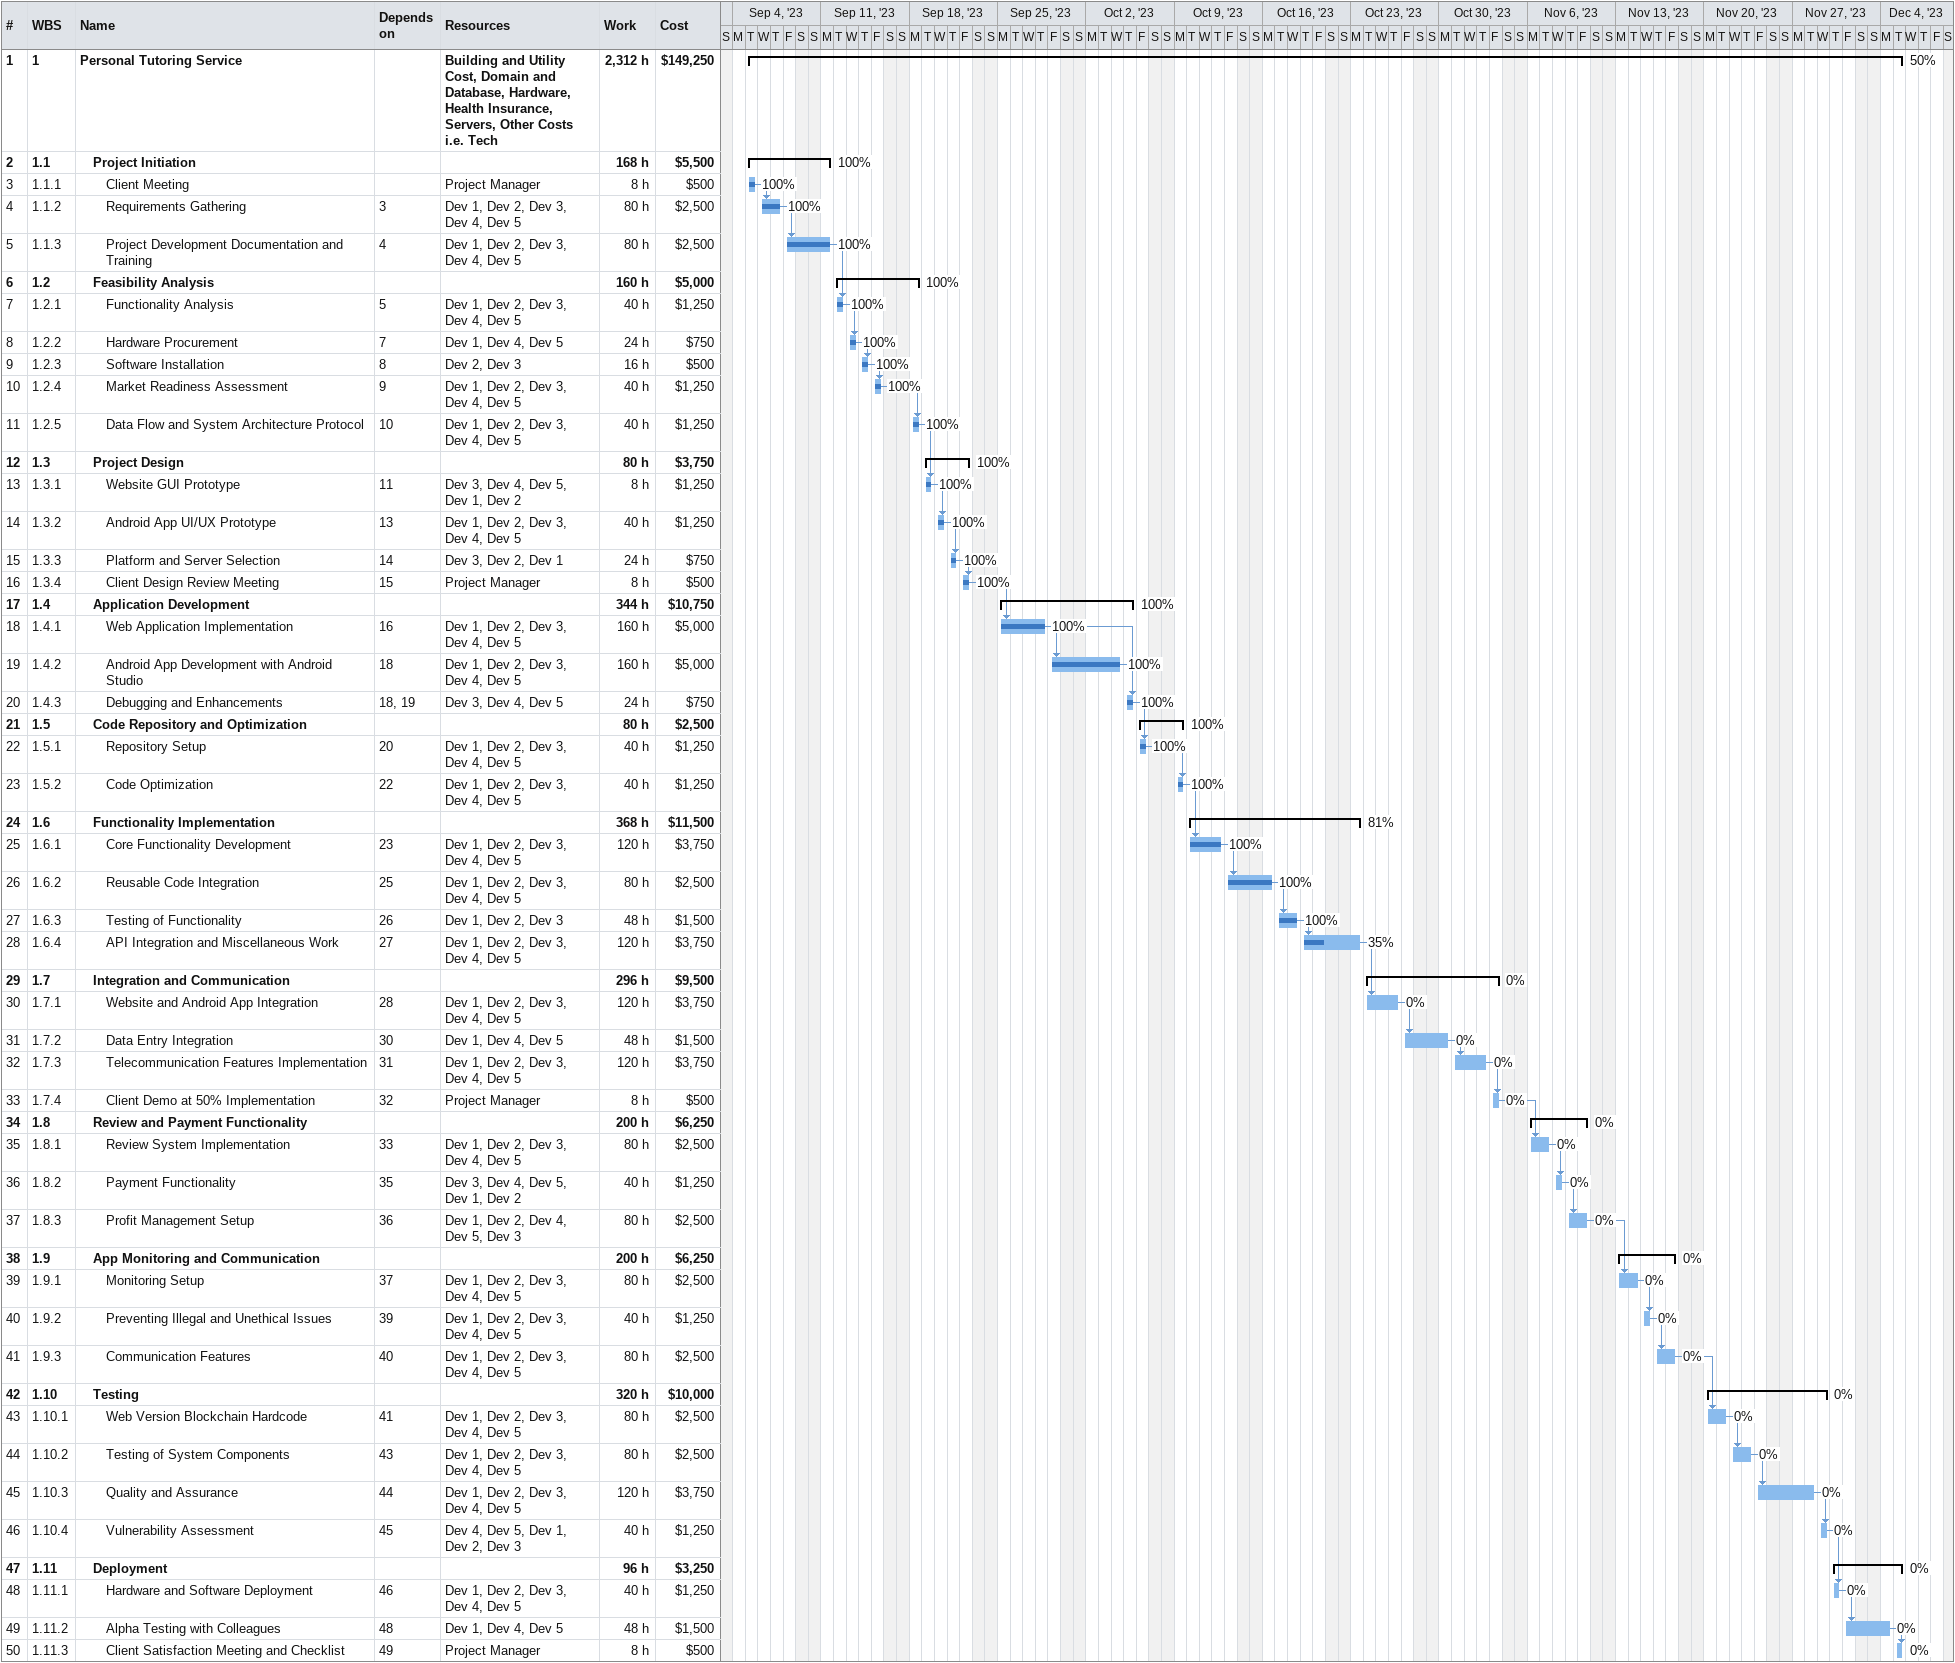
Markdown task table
| ID | WBS | Task | Start | Finish | Predecessors | Resources | % complete | Work (h) | Cost ($) |
|---|---|---|---|---|---|---|---|---|---|
| 1 | 1 | **Personal Tutoring Service** | 2023-09-05 | 2023-12-05 |  | Building and Utility Cost, Domain and Database, Hardware, Health Insurance, Servers, Other Costs i.e. Tech | 50 | 2312 | 149250 |
| 2 | 1.1 | **Project Initiation** | 2023-09-05 | 2023-09-11 |  |  | 100 | 168 | 5500 |
| 3 | 1.1.1 | Client Meeting | 2023-09-05 | 2023-09-05 |  | Project Manager | 100 | 8 | 500 |
| 4 | 1.1.2 | Requirements Gathering | 2023-09-06 | 2023-09-07 | 3 | Dev 1, Dev 2, Dev 3, Dev 4, Dev 5 | 100 | 80 | 2500 |
| 5 | 1.1.3 | Project Development Documentation and Training | 2023-09-08 | 2023-09-11 | 4 | Dev 1, Dev 2, Dev 3, Dev 4, Dev 5 | 100 | 80 | 2500 |
| 6 | 1.2 | **Feasibility Analysis** | 2023-09-12 | 2023-09-18 |  |  | 100 | 160 | 5000 |
| 7 | 1.2.1 | Functionality Analysis | 2023-09-12 | 2023-09-12 | 5 | Dev 1, Dev 2, Dev 3, Dev 4, Dev 5 | 100 | 40 | 1250 |
| 8 | 1.2.2 | Hardware Procurement | 2023-09-13 | 2023-09-13 | 7 | Dev 1, Dev 4, Dev 5 | 100 | 24 | 750 |
| 9 | 1.2.3 | Software Installation | 2023-09-14 | 2023-09-14 | 8 | Dev 2, Dev 3 | 100 | 16 | 500 |
| 10 | 1.2.4 | Market Readiness Assessment | 2023-09-15 | 2023-09-15 | 9 | Dev 1, Dev 2, Dev 3, Dev 4, Dev 5 | 100 | 40 | 1250 |
| 11 | 1.2.5 | Data Flow and System Architecture Protocol | 2023-09-18 | 2023-09-18 | 10 | Dev 1, Dev 2, Dev 3, Dev 4, Dev 5 | 100 | 40 | 1250 |
| 12 | 1.3 | **Project Design** | 2023-09-19 | 2023-09-22 |  |  | 100 | 80 | 3750 |
| 13 | 1.3.1 | Website GUI Prototype | 2023-09-19 | 2023-09-19 | 11 | Dev 3, Dev 4, Dev 5, Dev 1, Dev 2 | 100 | 8 | 1250 |
| 14 | 1.3.2 | Android App UI/UX Prototype | 2023-09-20 | 2023-09-20 | 13 | Dev 1, Dev 2, Dev 3, Dev 4, Dev 5 | 100 | 40 | 1250 |
| 15 | 1.3.3 | Platform and Server Selection | 2023-09-21 | 2023-09-21 | 14 | Dev 3, Dev 2, Dev 1 | 100 | 24 | 750 |
| 16 | 1.3.4 | Client Design Review Meeting | 2023-09-22 | 2023-09-22 | 15 | Project Manager | 100 | 8 | 500 |
| 17 | 1.4 | **Application Development** | 2023-09-25 | 2023-10-05 |  |  | 100 | 344 | 10750 |
| 18 | 1.4.1 | Web Application Implementation | 2023-09-25 | 2023-09-28 | 16 | Dev 1, Dev 2, Dev 3, Dev 4, Dev 5 | 100 | 160 | 5000 |
| 19 | 1.4.2 | Android App Development with Android Studio | 2023-09-29 | 2023-10-04 | 18 | Dev 1, Dev 2, Dev 3, Dev 4, Dev 5 | 100 | 160 | 5000 |
| 20 | 1.4.3 | Debugging and Enhancements | 2023-10-05 | 2023-10-05 | 18, 19 | Dev 3, Dev 4, Dev 5 | 100 | 24 | 750 |
| 21 | 1.5 | **Code Repository and Optimization** | 2023-10-06 | 2023-10-09 |  |  | 100 | 80 | 2500 |
| 22 | 1.5.1 | Repository Setup | 2023-10-06 | 2023-10-06 | 20 | Dev 1, Dev 2, Dev 3, Dev 4, Dev 5 | 100 | 40 | 1250 |
| 23 | 1.5.2 | Code Optimization | 2023-10-09 | 2023-10-09 | 22 | Dev 1, Dev 2, Dev 3, Dev 4, Dev 5 | 100 | 40 | 1250 |
| 24 | 1.6 | **Functionality Implementation** | 2023-10-10 | 2023-10-23 |  |  | 81 | 368 | 11500 |
| 25 | 1.6.1 | Core Functionality Development | 2023-10-10 | 2023-10-12 | 23 | Dev 1, Dev 2, Dev 3, Dev 4, Dev 5 | 100 | 120 | 3750 |
| 26 | 1.6.2 | Reusable Code Integration | 2023-10-13 | 2023-10-16 | 25 | Dev 1, Dev 2, Dev 3, Dev 4, Dev 5 | 100 | 80 | 2500 |
| 27 | 1.6.3 | Testing of Functionality | 2023-10-17 | 2023-10-18 | 26 | Dev 1, Dev 2, Dev 3 | 100 | 48 | 1500 |
| 28 | 1.6.4 | API Integration and Miscellaneous Work | 2023-10-19 | 2023-10-23 | 27 | Dev 1, Dev 2, Dev 3, Dev 4, Dev 5 | 35 | 120 | 3750 |
| 29 | 1.7 | **Integration and Communication** | 2023-10-24 | 2023-11-03 |  |  | 0 | 296 | 9500 |
| 30 | 1.7.1 | Website and Android App Integration | 2023-10-24 | 2023-10-26 | 28 | Dev 1, Dev 2, Dev 3, Dev 4, Dev 5 | 0 | 120 | 3750 |
| 31 | 1.7.2 | Data Entry Integration | 2023-10-27 | 2023-10-30 | 30 | Dev 1, Dev 4, Dev 5 | 0 | 48 | 1500 |
| 32 | 1.7.3 | Telecommunication Features Implementation | 2023-10-31 | 2023-11-02 | 31 | Dev 1, Dev 2, Dev 3, Dev 4, Dev 5 | 0 | 120 | 3750 |
| 33 | 1.7.4 | Client Demo at 50% Implementation | 2023-11-03 | 2023-11-03 | 32 | Project Manager | 0 | 8 | 500 |
| 34 | 1.8 | **Review and Payment Functionality** | 2023-11-06 | 2023-11-10 |  |  | 0 | 200 | 6250 |
| 35 | 1.8.1 | Review System Implementation | 2023-11-06 | 2023-11-07 | 33 | Dev 1, Dev 2, Dev 3, Dev 4, Dev 5 | 0 | 80 | 2500 |
| 36 | 1.8.2 | Payment Functionality | 2023-11-08 | 2023-11-08 | 35 | Dev 3, Dev 4, Dev 5, Dev 1, Dev 2 | 0 | 40 | 1250 |
| 37 | 1.8.3 | Profit Management Setup | 2023-11-09 | 2023-11-10 | 36 | Dev 1, Dev 2, Dev 4, Dev 5, Dev 3 | 0 | 80 | 2500 |
| 38 | 1.9 | **App Monitoring and Communication** | 2023-11-13 | 2023-11-17 |  |  | 0 | 200 | 6250 |
| 39 | 1.9.1 | Monitoring Setup | 2023-11-13 | 2023-11-14 | 37 | Dev 1, Dev 2, Dev 3, Dev 4, Dev 5 | 0 | 80 | 2500 |
| 40 | 1.9.2 | Preventing Illegal and Unethical Issues | 2023-11-15 | 2023-11-15 | 39 | Dev 1, Dev 2, Dev 3, Dev 4, Dev 5 | 0 | 40 | 1250 |
| 41 | 1.9.3 | Communication Features | 2023-11-16 | 2023-11-17 | 40 | Dev 1, Dev 2, Dev 3, Dev 4, Dev 5 | 0 | 80 | 2500 |
| 42 | 1.10 | **Testing** | 2023-11-20 | 2023-11-29 |  |  | 0 | 320 | 10000 |
| 43 | 1.10.1 | Web Version Blockchain Hardcode | 2023-11-20 | 2023-11-21 | 41 | Dev 1, Dev 2, Dev 3, Dev 4, Dev 5 | 0 | 80 | 2500 |
| 44 | 1.10.2 | Testing of System Components | 2023-11-22 | 2023-11-23 | 43 | Dev 1, Dev 2, Dev 3, Dev 4, Dev 5 | 0 | 80 | 2500 |
| 45 | 1.10.3 | Quality and Assurance | 2023-11-24 | 2023-11-28 | 44 | Dev 1, Dev 2, Dev 3, Dev 4, Dev 5 | 0 | 120 | 3750 |
| 46 | 1.10.4 | Vulnerability Assessment | 2023-11-29 | 2023-11-29 | 45 | Dev 4, Dev 5, Dev 1, Dev 2, Dev 3 | 0 | 40 | 1250 |
| 47 | 1.11 | **Deployment** | 2023-11-30 | 2023-12-05 |  |  | 0 | 96 | 3250 |
| 48 | 1.11.1 | Hardware and Software Deployment | 2023-11-30 | 2023-11-30 | 46 | Dev 1, Dev 2, Dev 3, Dev 4, Dev 5 | 0 | 40 | 1250 |
| 49 | 1.11.2 | Alpha Testing with Colleagues | 2023-12-01 | 2023-12-04 | 48 | Dev 1, Dev 4, Dev 5 | 0 | 48 | 1500 |
| 50 | 1.11.3 | Client Satisfaction Meeting and Checklist | 2023-12-05 | 2023-12-05 | 49 | Project Manager | 0 | 8 | 500 |
